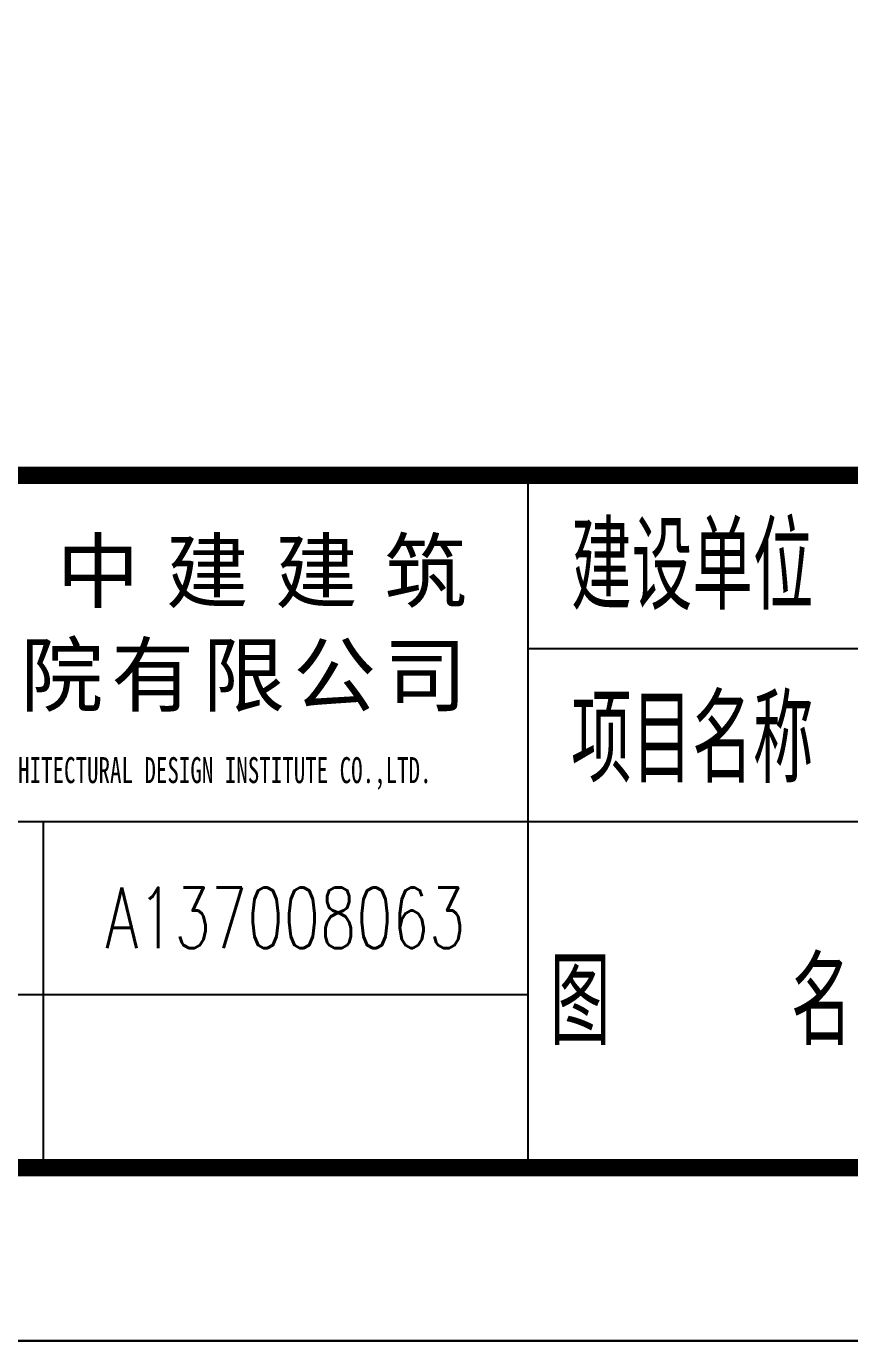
# Model space of a CAD drawing. Extents: x -55438775289 to -98440, y -7665632576 to 9496667396.
# Drawn here: x -515075 to -510320, y -32341 to -24747 of the extents above; entities that cross this region are included whole.
import ezdxf
from ezdxf.enums import TextEntityAlignment as Align

# ---------------------------------------------------------------- set-up
doc = ezdxf.new("R2010")
doc.units = 0
doc.header["$LTSCALE"] = 1000
doc.layers.add('FRAME', color=7, linetype='CONTINUOUS')
doc.styles.add('FRAME-1', font='simhei.ttf')
doc.styles.add('FRAME-2', font='', dxfattribs={"height": 3000})
doc.styles.add('FRAME-3', font='romans.shx', dxfattribs={"width": 0.7, "bigfont": 'hztxt.shx'})
doc.styles.get('FRAME-2').set_extended_font_data('楷体_GB2312')

# ---------------------------------------------------------------- blocks, each defined once
blk = doc.blocks.new('a1')
at = {"layer": 'FRAME'}
for p, q in [((87519.7, 131240.1), (115319.7, 131240.1)), ((93119.7, 131240.1), (93119.7, 127240.1)), ((93119.7, 130240.1), (115319.7, 130240.1)), ((87519.7, 129240.1), (115319.7, 129240.1)), ((90319.7, 129240.1), (90319.7, 127240.1)), ((87519.7, 128240.1), (93119.7, 128240.1)), ((87519.7, 127240.1), (115319.7, 127240.1))]:
    blk.add_line(p, q, dxfattribs=at)
blk.add_lwpolyline([(32219.7, 126240.1), (116319.7, 126240.1), (116319.7, 185640.1), (32219.7, 185640.1)], close=True, dxfattribs=at)
at = {"layer": 'FRAME', "const_width": 100}
blk.add_lwpolyline([(34719.7, 127240.1), (115319.7, 127240.1), (115319.7, 184640.1), (34719.7, 184640.1)], close=True, dxfattribs=at)
blk.add_lwpolyline([(87519.7, 127240.1), (87519.7, 131240.1), (115319.7, 131240.1)], dxfattribs=at)
at = {"layer": 'FRAME', "style": 'FRAME-3', "width": 0.7}
for s, height, p in [('建设单位', 500, (94069.7, 130740.1)), ('项目名称', 500, (94069.7, 129740.1)), ('A137008063', 350, (91719.7, 128683.4)), ('图    名', 500, (94118.7, 128224.6))]:
    blk.add_text(s, height=height, dxfattribs=at).set_placement(p, align=Align.MIDDLE)
at = {"layer": 'FRAME', "style": 'FRAME-1'}
for s, p in [('中', (90638.3, 130511.4)), ('建', (91268.3, 130511.4)), ('建', (91898.3, 130511.4)), ('筑', (92528.3, 130511.4)), ('院', (90428.3, 129911.4)), ('有', (90953.3, 129911.4)), ('限', (91478.3, 129911.4)), ('公', (92003.3, 129911.4)), ('司', (92528.3, 129911.4))]:
    blk.add_text(s, height=350, dxfattribs=at).set_placement(p, align=Align.CENTER)
at = {"layer": 'FRAME', "style": 'FRAME-2', "width": 0.65}
blk.add_text('CSCEC JINAN ARCHITECTURAL DESIGN INSTITUTE CO.,LTD.', height=150, dxfattribs=at).set_placement((89180.9, 129461.7))
blk = doc.blocks.new('打印框')
at = {"layer": 'FRAME'}
blk.add_lwpolyline([(-894711.4, 340005.9), (-810611.4, 340005.9), (-810611.4, 280605.9), (-894711.4, 280605.9)], close=True, dxfattribs=at)

msp = doc.modelspace()

# ---------------------------------------------------------------- block references
at = {"layer": 'FRAME'}
for name, p in [('a1', (-605298.4, -158581.3)), ('打印框', (321632.8, -312947.1))]:
    msp.add_blockref(name, p, dxfattribs=at)

doc.saveas('drawing.dxf')
